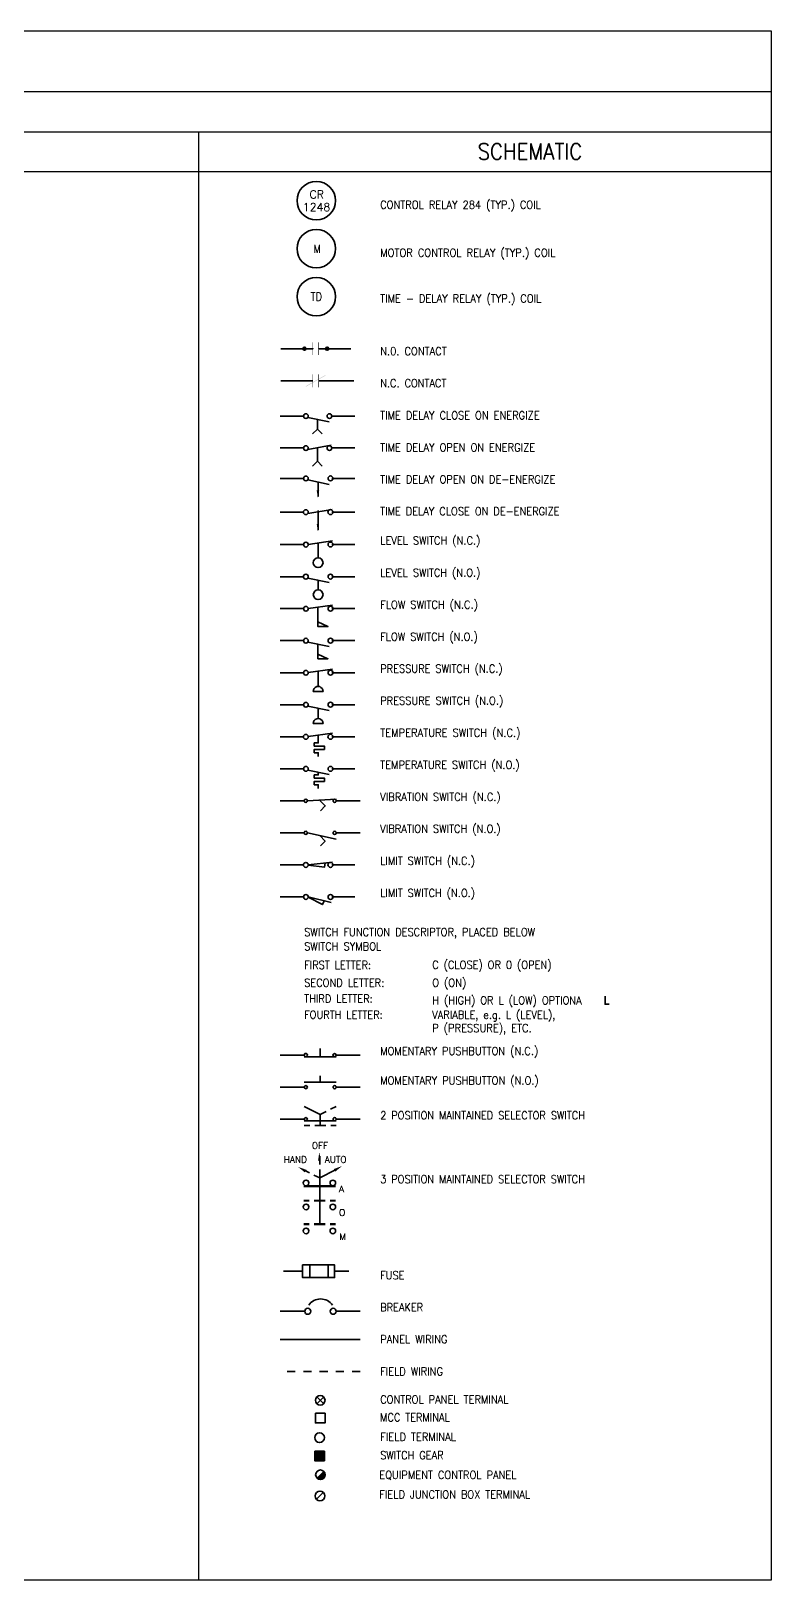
# Model space of a CAD drawing. Header units: inches. Extents: x 4.4 to 29.2, y 3.7 to 22.7.
# Drawn here: x 20.12 to 29.22, y 3.7 to 22.74 of the extents above; entities that cross this region are included whole.
import ezdxf

# ---------------------------------------------------------------- set-up
doc = ezdxf.new("R2010")
doc.units = ezdxf.units.IN
doc.header["$MEASUREMENT"] = 0
doc.linetypes.add('PDF_IMPORT', pattern=[1, 0.8, -0.2])
doc.layers.add('www.linecad.com', color=7, linetype='Continuous')
doc.styles.add('www.linecad.com', font='romans.shx')

msp = doc.modelspace()

# ---------------------------------------------------------------- hatches: boundary and pattern name
at = {"layer": 'www.linecad.com', "transparency": 33554559}
for points in [[(23.583, 18.756), (23.589, 18.756), (23.589, 18.912), (23.583, 18.912)], [(23.653, 18.756), (23.661, 18.756), (23.661, 18.912), (23.653, 18.912)], [(23.498, 18.374), (23.501, 18.367), (23.746, 18.506), (23.743, 18.512)], [(23.583, 18.361), (23.589, 18.361), (23.589, 18.519), (23.583, 18.519)], [(23.653, 18.361), (23.661, 18.361), (23.661, 18.519), (23.653, 18.519)], [(23.728, 5.282), (23.609, 5.282), (23.609, 5.164), (23.728, 5.164)]]:
    msp.add_hatch(color=256, dxfattribs=at).paths.add_polyline_path(points)

# ---------------------------------------------------------------- linework, layer by layer
at = {"layer": 'www.linecad.com'}
msp.add_lwpolyline([(4.448, 22.74), (29.222, 22.74), (29.222, 3.699), (4.448, 3.699)], close=True, dxfattribs=at)
at = {"layer": 'www.linecad.com', "lineweight": 25}
for points in [[(4.427, 21.996), (29.222, 21.996)], [(4.427, 21.502), (29.222, 21.502)], [(22.181, 21.502), (22.181, 3.699)], [(4.427, 21.011), (29.222, 21.011)]]:
    msp.add_lwpolyline(points, dxfattribs=at)
at = {"layer": 'www.linecad.com', "lineweight": 35}
for points in [[(23.501, 18.834), (23.586, 18.834), (23.193, 18.834)], [(23.741, 18.834), (23.658, 18.834), (24.051, 18.834)], [(23.586, 18.441), (23.193, 18.441)], [(23.658, 18.441), (24.089, 18.441)], [(23.469, 18.007), (23.184, 18.007)], [(23.523, 17.989), (23.788, 17.936)], [(23.641, 17.966), (23.641, 17.847)], [(24.104, 18.007), (23.819, 18.007)], [(23.581, 17.787), (23.641, 17.847), (23.701, 17.787)], [(23.469, 17.614), (23.184, 17.614)], [(23.523, 17.596), (23.811, 17.647)], [(23.641, 17.616), (23.641, 17.452)], [(24.104, 17.614), (23.819, 17.614)], [(23.581, 17.392), (23.641, 17.452), (23.701, 17.392)], [(23.469, 17.239), (23.184, 17.239)], [(23.523, 17.221), (23.788, 17.167)], [(23.651, 17.196), (23.651, 17.019)], [(24.104, 17.239), (23.819, 17.239)], [(23.469, 16.826), (23.184, 16.826)], [(23.523, 16.807), (23.823, 16.859)], [(23.651, 16.846), (23.651, 16.606)], [(24.104, 16.826), (23.819, 16.826)], [(23.469, 16.426), (23.184, 16.426)], [(23.528, 16.429), (23.828, 16.471)], [(23.651, 16.446), (23.651, 16.266)], [(24.104, 16.426), (23.819, 16.426)], [(23.469, 16.032), (23.184, 16.032)], [(23.523, 16.014), (23.788, 15.961)], [(24.104, 16.032), (23.819, 16.032)], [(23.651, 15.989), (23.651, 15.871)], [(23.469, 15.639), (23.184, 15.639)], [(23.528, 15.642), (23.828, 15.682)], [(23.649, 15.659), (23.649, 15.419), (23.771, 15.419), (23.649, 15.476)], [(24.104, 15.639), (23.819, 15.639)], [(23.469, 15.246), (23.184, 15.246)], [(24.104, 15.246), (23.819, 15.246)], [(23.523, 15.227), (23.788, 15.174)], [(23.649, 15.201), (23.649, 15.024), (23.771, 15.024), (23.649, 15.081)], [(23.528, 14.854), (23.828, 14.896)], [(23.651, 14.871), (23.651, 14.682)], [(23.469, 14.851), (23.184, 14.851)], [(24.104, 14.851), (23.819, 14.851)], [(23.469, 14.457), (23.184, 14.457)], [(23.523, 14.439), (23.788, 14.386)], [(23.651, 14.414), (23.651, 14.289)], [(24.104, 14.457), (23.819, 14.457)], [(23.528, 14.067), (23.828, 14.107)], [(23.469, 14.064), (23.184, 14.064)], [(23.653, 14.084), (23.653, 13.989), (23.603, 13.989), (23.603, 13.949), (23.729, 13.949), (23.729, 13.909), (23.603, 13.909), (23.603, 13.867), (23.653, 13.867), (23.653, 13.821)], [(24.104, 14.064), (23.819, 14.064)], [(23.469, 13.671), (23.184, 13.671)], [(23.523, 13.652), (23.788, 13.599)], [(23.653, 13.626), (23.653, 13.596), (23.603, 13.596), (23.603, 13.556), (23.729, 13.556), (23.729, 13.516), (23.603, 13.516), (23.603, 13.474), (23.653, 13.474), (23.653, 13.427)], [(24.104, 13.671), (23.819, 13.671)], [(23.479, 13.277), (23.184, 13.277)], [(23.519, 13.277), (23.516, 13.287), (23.509, 13.294), (23.499, 13.296), (23.489, 13.294), (23.483, 13.287), (23.479, 13.277), (23.483, 13.267), (23.489, 13.259), (23.499, 13.257), (23.509, 13.259), (23.516, 13.267), (23.519, 13.277), (23.873, 13.296)], [(23.668, 13.286), (23.739, 13.214), (23.679, 13.154)], [(23.873, 13.277), (24.169, 13.277)], [(23.479, 12.882), (23.184, 12.882)], [(23.519, 12.882), (23.516, 12.892), (23.509, 12.901), (23.499, 12.902), (23.489, 12.901), (23.483, 12.892), (23.479, 12.882), (23.483, 12.872), (23.489, 12.866), (23.499, 12.864), (23.509, 12.866), (23.516, 12.872), (23.519, 12.882), (23.873, 12.804)], [(23.67, 12.849), (23.736, 12.782), (23.678, 12.722)], [(23.873, 12.882), (24.169, 12.882)], [(23.469, 12.489), (23.184, 12.489)], [(23.529, 12.489), (23.828, 12.524)], [(23.736, 12.514), (23.731, 12.462), (23.529, 12.487)], [(24.104, 12.489), (23.819, 12.489)], [(23.469, 12.096), (23.184, 12.096)], [(23.724, 12.047), (23.703, 12.002), (23.528, 12.094)], [(23.529, 12.096), (23.813, 12.026)], [(24.104, 12.096), (23.819, 12.096)], [(27.181, 10.874), (27.181, 10.776), (27.231, 10.776)], [(23.479, 10.151), (23.184, 10.151)], [(23.479, 10.132), (23.873, 10.132)], [(23.676, 10.132), (23.676, 10.231)], [(23.873, 10.151), (24.169, 10.151)], [(23.479, 9.757), (23.184, 9.757)], [(23.479, 9.817), (23.873, 9.817)], [(23.676, 9.817), (23.676, 9.896)], [(23.873, 9.757), (24.169, 9.757)], [(23.479, 9.521), (23.676, 9.422), (23.676, 9.344), (23.676, 9.286)], [(23.803, 9.486), (23.873, 9.521)], [(23.479, 9.364), (23.184, 9.364)], [(23.479, 9.344), (23.873, 9.344)], [(23.676, 9.422), (23.748, 9.459)], [(23.873, 9.364), (24.169, 9.364)], [(23.548, 9.286), (23.479, 9.286)], [(23.609, 9.286), (23.676, 9.286), (23.744, 9.286)], [(23.806, 9.286), (23.873, 9.286)], [(23.67, 8.807), (23.67, 8.911)], [(23.543, 8.706), (23.473, 8.741)], [(23.866, 8.741), (23.67, 8.642), (23.598, 8.677)], [(23.601, 8.071), (23.67, 8.071), (23.67, 8.642), (23.67, 8.746)], [(23.473, 8.544), (23.866, 8.544)], [(23.473, 8.537), (23.866, 8.537)], [(23.539, 8.366), (23.473, 8.366)], [(23.539, 8.359), (23.473, 8.359)], [(23.601, 8.366), (23.67, 8.366), (23.736, 8.366)], [(23.601, 8.359), (23.67, 8.359), (23.736, 8.359)], [(23.8, 8.366), (23.866, 8.366)], [(23.8, 8.359), (23.866, 8.359)], [(23.539, 8.079), (23.473, 8.079)], [(23.539, 8.071), (23.473, 8.071)], [(23.736, 8.079), (23.67, 8.079), (23.601, 8.079)], [(23.67, 8.071), (23.736, 8.071)], [(23.8, 8.079), (23.866, 8.079)], [(23.8, 8.071), (23.866, 8.071)], [(23.459, 7.494), (23.223, 7.494)], [(23.548, 7.572), (23.548, 7.416), (23.773, 7.416), (23.773, 7.572)], [(23.854, 7.494), (24.03, 7.494)], [(23.486, 7.002), (23.184, 7.002)], [(23.873, 7.002), (24.169, 7.002)], [(24.169, 6.657), (23.184, 6.657)], [(23.716, 5.947), (23.638, 5.869)], [(23.638, 5.947), (23.716, 5.869)], [(23.638, 4.951), (23.679, 4.992), (23.721, 5.034)], [(23.639, 4.949), (23.723, 5.032)], [(23.643, 4.946), (23.726, 5.029)], [(23.648, 4.942), (23.729, 5.024)], [(23.651, 4.941), (23.731, 5.019)], [(23.656, 4.937), (23.735, 5.016)], [(23.661, 4.936), (23.736, 5.009)], [(23.668, 4.934), (23.736, 5.004)], [(23.673, 4.934), (23.738, 4.997)], [(23.679, 4.934), (23.738, 4.991)], [(23.688, 4.934), (23.738, 4.984)], [(23.696, 4.936), (23.735, 4.974)], [(23.709, 4.942), (23.729, 4.962)], [(23.714, 4.774), (23.673, 4.732), (23.631, 4.691)]]:
    msp.add_lwpolyline(points, dxfattribs=at)
for points in [[(23.833, 16.032), (23.829, 16.044), (23.823, 16.054), (23.814, 16.059), (23.803, 16.062), (23.791, 16.059), (23.781, 16.054), (23.776, 16.044), (23.773, 16.032), (23.776, 16.021), (23.781, 16.012), (23.791, 16.006), (23.803, 16.002), (23.814, 16.006), (23.823, 16.012), (23.829, 16.021)], [(23.711, 14.622), (23.708, 14.641), (23.699, 14.657), (23.686, 14.671), (23.67, 14.681), (23.651, 14.682), (23.633, 14.681), (23.616, 14.671), (23.603, 14.657), (23.594, 14.641), (23.591, 14.622)], [(23.711, 14.229), (23.708, 14.247), (23.699, 14.264), (23.686, 14.277), (23.67, 14.286), (23.651, 14.289), (23.633, 14.286), (23.616, 14.277), (23.603, 14.264), (23.594, 14.247), (23.591, 14.229)], [(23.873, 13.277), (23.871, 13.287), (23.865, 13.294), (23.854, 13.296), (23.844, 13.294), (23.836, 13.287), (23.834, 13.277), (23.836, 13.267), (23.844, 13.259), (23.854, 13.257), (23.865, 13.259), (23.871, 13.267)], [(23.873, 12.882), (23.871, 12.892), (23.865, 12.901), (23.854, 12.902), (23.844, 12.901), (23.836, 12.892), (23.834, 12.882), (23.836, 12.872), (23.844, 12.866), (23.854, 12.864), (23.865, 12.866), (23.871, 12.872)], [(23.519, 10.151), (23.516, 10.161), (23.509, 10.169), (23.499, 10.171), (23.489, 10.169), (23.483, 10.161), (23.479, 10.151), (23.483, 10.142), (23.489, 10.134), (23.499, 10.132), (23.509, 10.134), (23.516, 10.142)], [(23.873, 9.757), (23.871, 9.767), (23.865, 9.774), (23.854, 9.777), (23.844, 9.774), (23.836, 9.767), (23.834, 9.757), (23.836, 9.747), (23.844, 9.741), (23.854, 9.737), (23.865, 9.741), (23.871, 9.747)], [(23.873, 9.364), (23.871, 9.374), (23.865, 9.381), (23.854, 9.384), (23.844, 9.381), (23.836, 9.374), (23.834, 9.364), (23.836, 9.354), (23.844, 9.347), (23.854, 9.344), (23.865, 9.347), (23.871, 9.354)], [(23.459, 7.572), (23.459, 7.416), (23.854, 7.416), (23.854, 7.572)], [(23.618, 5.749), (23.618, 5.631), (23.736, 5.631), (23.736, 5.749)], [(23.609, 5.282), (23.609, 5.164), (23.728, 5.164), (23.728, 5.282)]]:
    msp.add_lwpolyline(points, close=True, dxfattribs=at)
at = {"layer": 'www.linecad.com', "linetype": 'PDF_IMPORT', "lineweight": 35, "ltscale": 0.125043}
msp.add_lwpolyline([(24.169, 6.264), (23.184, 6.264)], dxfattribs=at)
at = {"layer": 'www.linecad.com', "lineweight": 35}
for centre, radius in [((23.628, 20.654), 0.237), ((23.628, 20.064), 0.237), ((23.628, 19.474), 0.237), ((23.482, 18.834), 0.0191), ((23.761, 18.834), 0.0196), ((23.5, 18.006), 0.0293), ((23.79, 18.006), 0.0293), ((23.5, 17.613), 0.0293), ((23.79, 17.613), 0.0293), ((23.5, 17.24), 0.0293), ((23.803, 17.24), 0.0298), ((23.5, 16.825), 0.0298), ((23.802, 16.826), 0.0303), ((23.5, 16.426), 0.0293), ((23.803, 16.427), 0.0298), ((23.651, 16.204), 0.0602), ((23.5, 16.032), 0.0298), ((23.651, 15.811), 0.0597), ((23.5, 15.638), 0.0293), ((23.803, 15.639), 0.0298), ((23.5, 15.245), 0.0293), ((23.803, 15.245), 0.0298), ((23.5, 14.851), 0.0293), ((23.803, 14.852), 0.0298), ((23.5, 14.458), 0.0293), ((23.803, 14.459), 0.0298), ((23.5, 14.064), 0.0298), ((23.802, 14.064), 0.0303), ((23.5, 13.67), 0.0293), ((23.803, 13.67), 0.0298), ((23.5, 12.489), 0.0298), ((23.802, 12.489), 0.0303), ((23.5, 12.095), 0.0293), ((23.803, 12.095), 0.0298), ((23.853, 10.151), 0.0195), ((23.5, 9.757), 0.0196), ((23.5, 9.364), 0.0196), ((23.502, 8.58), 0.0342), ((23.832, 8.58), 0.0342), ((23.502, 8.285), 0.0342), ((23.832, 8.285), 0.0342), ((23.502, 7.99), 0.0342), ((23.832, 7.99), 0.0342), ((23.523, 7.002), 0.0366), ((23.836, 7.002), 0.0366), ((23.677, 5.908), 0.0587), ((23.668, 5.449), 0.0597), ((23.679, 4.993), 0.0587), ((23.673, 4.732), 0.0592)]:
    msp.add_circle(centre, radius, dxfattribs=at)
msp.add_arc((23.681, 6.978), 0.176, 33.6954, 146.3046, dxfattribs=at)
at = {"layer": 'www.linecad.com', "lineweight": 35, "transparency": 33554559}
for points in [[(23.664, 17.094), (23.633, 17.094), (23.649, 16.996)], [(23.664, 16.681), (23.633, 16.681), (23.649, 16.582)]]:
    msp.add_solid(points, dxfattribs=at)
at = {"layer": 'www.linecad.com', "lineweight": 25, "transparency": 33554559}
for points in [[(23.649, 8.852), (23.684, 8.852), (23.666, 8.959)], [(23.488, 8.709), (23.506, 8.741), (23.404, 8.777)], [(23.844, 8.751), (23.861, 8.719), (23.944, 8.787)]]:
    msp.add_solid(points, dxfattribs=at)

# ---------------------------------------------------------------- texts
at = {"layer": 'www.linecad.com', "attachment_point": 7, "style": 'www.linecad.com'}
for s, insert, char_height in [('{\\W0.896870;SCHEMATIC}', (25.614, 21.159), 0.19804), ('CR', (23.546, 20.682), 0.0983), ('1248', (23.463, 20.526), 0.0983), ('{\\W0.908056;CONTROL RELAY 284 (TYP.) COIL}', (24.414, 20.522), 0.09791), ('{\\W0.891669;M}', (23.594, 20.014), 0.09834), ('{\\W0.909674;MOTOR CONTROL RELAY (TYP.) COIL}', (24.414, 19.932), 0.09805), ('{\\W0.886933;TD}', (23.559, 19.424), 0.10001), ('{\\W0.899661;TIME - DELAY RELAY (TYP.) COIL}', (24.414, 19.369), 0.09887), ('{\\W0.925913;N.0. CONTACT}', (24.414, 18.756), 0.09636), ('{\\W0.887848;N.C. CONTACT}', (24.414, 18.361), 0.09953), ('{\\W0.899845;TIME DELAY CLOSE ON ENERGIZE}', (24.414, 17.966), 0.09858), ('{\\W0.901760;TIME DELAY OPEN ON ENERGIZE}', (24.414, 17.572), 0.09845), ('{\\W0.900841;TIME DELAY OPEN ON DE-ENERGIZE}', (24.414, 17.179), 0.09847), ('{\\W0.899804;TIME DELAY CLOSE ON DE-ENERGIZE}', (24.414, 16.787), 0.09832), ('{\\W0.895299;LEVEL SWITCH (N.C.)}', (24.414, 16.394), 0.09914), ('{\\W0.90053;LEVEL SWITCH (N.O.)}', (24.414, 15.999), 0.09834), ('{\\W0.913149;FLOW SWITCH (N.C.)}', (24.414, 15.606), 0.0976), ('{\\W0.90241;FLOW SWITCH (\\W0.90053;N.O.\\W0.90241;)}', (24.414, 15.212), 0.09834), ('{\\W0.894319;PRESSURE SWITCH (N.C.)}', (24.414, 14.819), 0.09902), ('{\\W0.90301;PRESSURE SWITCH (\\W0.90053;N.O.\\W0.90301;)}', (24.414, 14.426), 0.09835), ('{\\W0.903576;TEMPERATURE SWITCH (N.C.)}', (24.414, 14.031), 0.09906), ('{\\W0.90331;TEMPERATURE SWITCH (\\W0.90053;N.O.\\W0.90331;)}', (24.414, 13.637), 0.09835), ('{\\W0.91651;VIBRATION SWITCH (N.C.)}', (24.414, 13.244), 0.09734), ('{\\W0.90522;VIBRATION SWITCH (\\W0.90053;N.O.\\W0.90522;)}', (24.414, 12.851), 0.09835), ('{\\W0.892457;LIMIT SWITCH (N.C.)}', (24.414, 12.456), 0.0993), ('{\\W0.89839;LIMIT SWITCH (\\W0.90053;N.O.\\W0.89839;)}', (24.414, 12.062), 0.09836), ('{\\W0.900579;SWITCH FUNCTION DESCRIPTOR, PLACED BELOW}', (23.479, 11.584), 0.09864), ('{\\W0.904325;SWITCH SYMBOL}', (23.479, 11.439), 0.09832), ('{\\W0.886152;FIRST LETTER:}', (23.479, 11.209), 0.09999), ('{\\W0.882046;C (CLOSE) OR 0 (OPEN)}', (25.054, 11.177), 0.10034), ('{\\W0.900913;SECOND LETTER:}', (23.479, 10.991), 0.09852), ('{\\W0.90467;O (ON)}', (25.054, 10.959), 0.09838), ('{\\W0.902888;THIRD LETTER:}', (23.479, 10.796), 0.09827), ('{\\W0.902223;H (HIGH) OR L (LOW) OPTIONA}', (25.054, 10.742), 0.09851), ('{\\W0.899903;FOURTH LETTER:}', (23.479, 10.599), 0.09826), ('{\\W0.908030;VARIABLE, e.g. L (LEVEL),}', (25.054, 10.566), 0.09738), ('{\\W0.901232;P (PRESSURE), ETC.}', (25.054, 10.401), 0.09901), ('{\\W0.898345;MOMENTARY PUSHBUTTON (N.C.)}', (24.414, 10.119), 0.09886), ('{\\W0.90372;MOMENTARY PUSHBUTTON (N.O.)}', (24.414, 9.757), 0.09834), ('{\\W0.898347;2 POSITION MAINTAINED SELECTOR SWITCH}', (24.414, 9.362), 0.09841), ('OFF', (23.574, 8.999), 0.08), ('HAND    AUTO', (23.228, 8.827), 0.07999), ('{\\W0.898790;3 POSITION MAINTAINED SELECTOR SWITCH}', (24.414, 8.577), 0.09832), ('A', (23.908, 8.466), 0.0783), ('{\\W1.149856;0}', (23.908, 8.177), 0.07832), ('M', (23.911, 7.882), 0.0783), ('{\\W0.896369;FUSE}', (24.414, 7.396), 0.09834), ('{\\W0.896837;BREAKER}', (24.414, 7.002), 0.09834), ('{\\W0.905507;PANEL WIRING}', (24.414, 6.609), 0.09834), ('{\\W0.903831;FIELD WIRING}', (24.414, 6.214), 0.09834), ('{\\W0.902016;CONTROL PANEL TERMINAL}', (24.414, 5.869), 0.09834), ('{\\W0.890053;MCC TERMINAL}', (24.413, 5.649), 0.09887), ('{\\W0.907637;FIELD TERMINAL}', (24.414, 5.409), 0.09832), ('{\\W0.898231;SWITCH GEAR}', (24.414, 5.184), 0.09834), ('{\\W0.903648;EQUIPMENT CONTROL PANEL}', (24.404, 4.932), 0.09837), ('{\\W0.901231;FIELD JUNCTION BOX TERMINAL}', (24.404, 4.702), 0.09834)]:
    msp.add_mtext(s, dxfattribs=dict(at, insert=insert, char_height=char_height))

doc.saveas('drawing.dxf')
